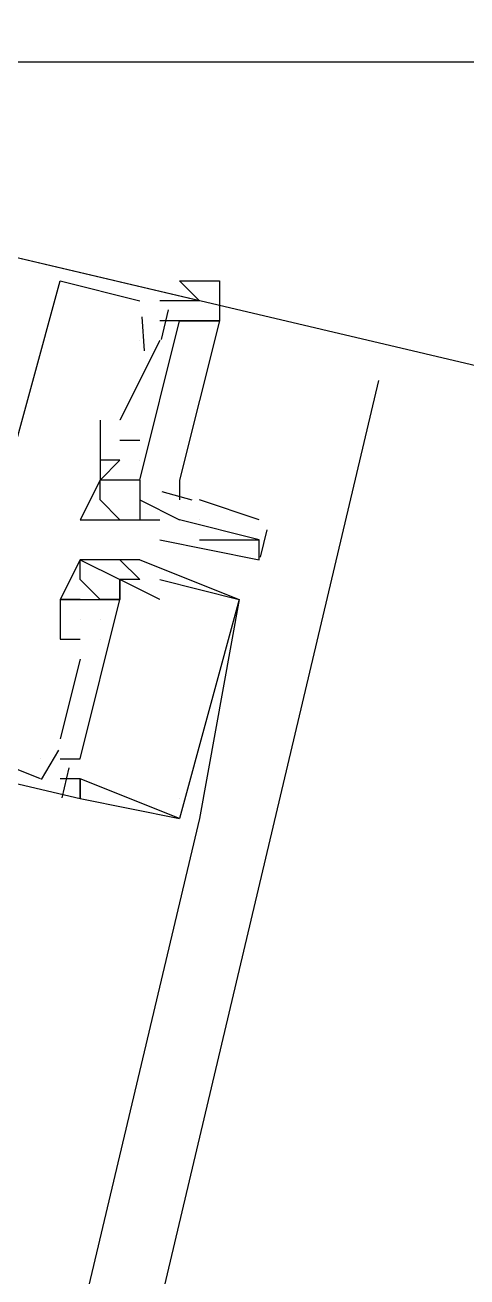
# Model space of a CAD drawing. Header units: feet. Extents: x -84 to 198, y -22 to 181.
# Drawn here: x 90.75 to 91.046, y 27.391 to 28.229 of the extents above; entities that cross this region are included whole.
import ezdxf

# ---------------------------------------------------------------- set-up
doc = ezdxf.new("R2010")
doc.units = ezdxf.units.FT
doc.layers.add('A-LINEA', color=7, linetype='CONTINUOUS')
doc.layers.add('A-MURO-CONCRETO', color=8, linetype='CONTINUOUS')

msp = doc.modelspace()

# ---------------------------------------------------------------- linework, layer by layer
at = {"layer": 'A-LINEA'}
for p, q in [((90.7733, 28.0578), (90.7733, 28.0578)), ((90.7733, 28.0578), (90.7733, 28.0578)), ((90.7733, 28.0578), (90.7733, 28.0578)), ((90.8267, 28.0444), (90.8267, 28.0444)), ((90.8267, 28.0444), (90.8267, 28.0444)), ((90.8267, 28.0444), (90.8267, 28.0444)), ((90.8457, 28.0384), (90.8409, 28.0184)), ((90.8457, 28.0384), (90.8409, 28.0184)), ((90.8457, 28.0384), (90.8409, 28.0184)), ((90.8533, 28.0444), (90.8533, 28.0444)), ((90.8533, 28.0444), (90.8533, 28.0444)), ((90.8533, 28.0444), (90.8533, 28.0444)), ((90.8533, 28.0444), (90.8533, 28.0444)), ((90.8533, 28.0444), (90.8533, 28.0444)), ((90.8533, 28.0444), (90.8533, 28.0444)), ((90.8667, 28.0444), (90.8667, 28.0444)), ((90.8667, 28.0444), (90.8667, 28.0444)), ((90.8667, 28.0444), (90.8667, 28.0444)), ((90.8279, 28.0336), (90.8295, 28.0109)), ((90.8279, 28.0336), (90.8295, 28.0109)), ((90.8279, 28.0336), (90.8295, 28.0109)), ((90.84, 28.0311), (90.84, 28.0311)), ((90.84, 28.0311), (90.84, 28.0311)), ((90.84, 28.0311), (90.84, 28.0311)), ((90.8533, 28.0311), (90.8533, 28.0311)), ((90.8533, 28.0311), (90.8533, 28.0311)), ((90.8533, 28.0311), (90.8533, 28.0311)), ((90.84, 28.0178), (90.8133, 27.9644)), ((90.84, 28.0178), (90.8133, 27.9644)), ((90.84, 28.0178), (90.8133, 27.9644)), ((90.8267, 28.0178), (90.8267, 28.0178)), ((90.8267, 28.0178), (90.8267, 28.0178)), ((90.8267, 28.0178), (90.8267, 28.0178)), ((90.84, 28.0178), (90.84, 28.0178)), ((90.84, 28.0178), (90.84, 28.0178)), ((90.84, 28.0178), (90.84, 28.0178)), ((87.8933, 14.9111), (90.9867, 27.9911)), ((90.8, 27.9644), (90.8, 27.9644)), ((90.8, 27.9644), (90.8, 27.9644)), ((90.8, 27.9644), (90.8, 27.9644)), ((90.8133, 27.9644), (90.8133, 27.9644)), ((90.8133, 27.9644), (90.8133, 27.9644)), ((90.8133, 27.9644), (90.8133, 27.9644)), ((90.8133, 27.9644), (90.8133, 27.9644)), ((90.8133, 27.9644), (90.8133, 27.9644)), ((90.8133, 27.9644), (90.8133, 27.9644)), ((90.8133, 27.9511), (90.8267, 27.9511)), ((90.8133, 27.9511), (90.8133, 27.9511)), ((90.8133, 27.9511), (90.8267, 27.9511)), ((90.8133, 27.9511), (90.8133, 27.9511)), ((90.8133, 27.9511), (90.8267, 27.9511)), ((90.8133, 27.9511), (90.8133, 27.9511)), ((90.8267, 27.9511), (90.8267, 27.9511)), ((90.8267, 27.9511), (90.8267, 27.9511)), ((90.8267, 27.9511), (90.8267, 27.9511)), ((90.8, 27.9378), (90.8, 27.9378)), ((90.8, 27.9378), (90.8, 27.9378)), ((90.8, 27.9378), (90.8, 27.9378)), ((90.8133, 27.9378), (90.8133, 27.9378)), ((90.8133, 27.9378), (90.8133, 27.9378)), ((90.8133, 27.9378), (90.8133, 27.9378)), ((90.8133, 27.9378), (90.8133, 27.9378)), ((90.8133, 27.9378), (90.8133, 27.9378)), ((90.8133, 27.9378), (90.8133, 27.9378)), ((90.8133, 27.9378), (90.8133, 27.9378)), ((90.8133, 27.9378), (90.8133, 27.9378)), ((90.8133, 27.9378), (90.8133, 27.9378)), ((90.8267, 27.9378), (90.8267, 27.9378)), ((90.8267, 27.9378), (90.8267, 27.9378)), ((90.8267, 27.9378), (90.8267, 27.9378)), ((90.8267, 27.9378), (90.8267, 27.9378)), ((90.8267, 27.9378), (90.8267, 27.9378)), ((90.8267, 27.9378), (90.8267, 27.9378)), ((90.8267, 27.9244), (90.8, 27.9244)), ((90.8, 27.9244), (90.8, 27.9244)), ((90.8, 27.9244), (90.8, 27.9244)), ((90.8, 27.9244), (90.8, 27.9244)), ((90.8, 27.9244), (90.8, 27.9244)), ((90.8, 27.9244), (90.8, 27.9244)), ((90.8, 27.9244), (90.8, 27.9244)), ((90.8133, 27.9244), (90.8133, 27.9244)), ((90.8267, 27.9244), (90.8267, 27.9244)), ((90.8267, 27.9244), (90.8267, 27.9244)), ((90.8267, 27.9244), (90.8267, 27.9244)), ((90.8267, 27.9244), (90.8267, 27.9244)), ((90.8267, 27.9244), (90.8267, 27.9244)), ((90.8, 27.9111), (90.8, 27.9111)), ((90.8267, 27.9111), (90.8267, 27.8978)), ((90.8267, 27.9111), (90.8267, 27.9111)), ((90.8267, 27.9111), (90.8267, 27.9111)), ((90.8415, 27.9167), (90.8614, 27.9111)), ((90.8415, 27.9167), (90.8614, 27.9111)), ((90.8415, 27.9167), (90.8614, 27.9111)), ((90.9067, 27.8978), (90.8667, 27.9111)), ((90.7867, 27.8978), (90.7867, 27.8978)), ((90.8, 27.8978), (90.8, 27.8978)), ((90.8133, 27.8978), (90.8133, 27.8978)), ((90.8133, 27.8978), (90.8133, 27.8978)), ((90.8267, 27.8978), (90.8267, 27.8978)), ((90.8267, 27.8978), (90.8267, 27.8978)), ((90.84, 27.8978), (90.84, 27.8978)), ((90.84, 27.8978), (90.84, 27.8978)), ((90.8533, 27.8978), (90.8533, 27.8978)), ((90.8533, 27.8978), (90.8533, 27.8978)), ((90.8667, 27.8978), (90.8667, 27.8978)), ((90.9117, 27.891), (90.9073, 27.8727)), ((90.84, 27.8844), (90.84, 27.8844)), ((90.8667, 27.8844), (90.9067, 27.8844)), ((90.9067, 27.8844), (90.9067, 27.8844)), ((90.7867, 27.8711), (90.7867, 27.8711)), ((90.7867, 27.8711), (90.7867, 27.8711)), ((90.7867, 27.8711), (90.7867, 27.8711)), ((90.7867, 27.8711), (90.7867, 27.8711)), ((90.7867, 27.8711), (90.7867, 27.8711)), ((90.7867, 27.8711), (90.7867, 27.8711)), ((90.8, 27.8711), (90.8, 27.8711)), ((90.8, 27.8711), (90.8, 27.8711)), ((90.8, 27.8711), (90.8, 27.8711)), ((90.8133, 27.8711), (90.8133, 27.8711)), ((90.8133, 27.8711), (90.8133, 27.8711)), ((90.8133, 27.8711), (90.8133, 27.8711)), ((90.8133, 27.8711), (90.8133, 27.8711)), ((90.8133, 27.8711), (90.8133, 27.8711)), ((90.8133, 27.8711), (90.8133, 27.8711)), ((90.8267, 27.8711), (90.8267, 27.8711)), ((90.8267, 27.8711), (90.8267, 27.8711)), ((90.8267, 27.8711), (90.8267, 27.8711)), ((90.8267, 27.8711), (90.8267, 27.8711)), ((90.8267, 27.8711), (90.8267, 27.8711)), ((90.8267, 27.8711), (90.8267, 27.8711)), ((90.8267, 27.8711), (90.8267, 27.8711)), ((90.8267, 27.8711), (90.8267, 27.8711)), ((90.8267, 27.8711), (90.8267, 27.8711)), ((90.9067, 27.8711), (90.9067, 27.8711)), ((90.7867, 27.8578), (90.7867, 27.8578)), ((90.7867, 27.8578), (90.7867, 27.8578)), ((90.7867, 27.8578), (90.7867, 27.8578)), ((90.8133, 27.8578), (90.8133, 27.8578)), ((90.8133, 27.8578), (90.8133, 27.8578)), ((90.8133, 27.8578), (90.8133, 27.8578)), ((90.8133, 27.8578), (90.8133, 27.8578)), ((90.8133, 27.8578), (90.8133, 27.8578)), ((90.8133, 27.8578), (90.8133, 27.8578)), ((90.8267, 27.8578), (90.8267, 27.8578)), ((90.8267, 27.8578), (90.8267, 27.8578)), ((90.8267, 27.8578), (90.8267, 27.8578)), ((90.8267, 27.8578), (90.8267, 27.8578)), ((90.8267, 27.8578), (90.8267, 27.8578)), ((90.8267, 27.8578), (90.8267, 27.8578)), ((90.84, 27.8578), (90.84, 27.8578)), ((90.84, 27.8578), (90.84, 27.8578)), ((90.84, 27.8578), (90.84, 27.8578)), ((90.7733, 27.8444), (90.7733, 27.8444)), ((90.7733, 27.8444), (90.7733, 27.8444)), ((90.7733, 27.8444), (90.7733, 27.8444)), ((90.7733, 27.8444), (90.7733, 27.8444)), ((90.7733, 27.8444), (90.7733, 27.8444)), ((90.7733, 27.8444), (90.7733, 27.8444)), ((90.7867, 27.8444), (90.7867, 27.8444)), ((90.7867, 27.8444), (90.7867, 27.8444)), ((90.7867, 27.8444), (90.7867, 27.8444)), ((90.7867, 27.8444), (90.7867, 27.8444)), ((90.7867, 27.8444), (90.7867, 27.8444)), ((90.7867, 27.8444), (90.7867, 27.8444)), ((90.8, 27.8444), (90.8, 27.8444)), ((90.8, 27.8444), (90.8, 27.8444)), ((90.8, 27.8444), (90.8, 27.8444)), ((90.8, 27.8444), (90.8, 27.8444)), ((90.8, 27.8444), (90.8, 27.8444)), ((90.8, 27.8444), (90.8, 27.8444)), ((90.8, 27.8444), (90.8, 27.8444)), ((90.8, 27.8444), (90.8, 27.8444)), ((90.8, 27.8444), (90.8, 27.8444)), ((90.8133, 27.8444), (90.8133, 27.8444)), ((90.8133, 27.8444), (90.8133, 27.8444)), ((90.8133, 27.8444), (90.8133, 27.8444)), ((90.8133, 27.8444), (90.8133, 27.8444)), ((90.8133, 27.8444), (90.8133, 27.8444)), ((90.8133, 27.8444), (90.8133, 27.8444)), ((90.8133, 27.8444), (90.8133, 27.8444)), ((90.8133, 27.8444), (90.8133, 27.8444)), ((90.8133, 27.8444), (90.8133, 27.8444)), ((90.84, 27.8444), (90.84, 27.8444)), ((90.84, 27.8444), (90.84, 27.8444)), ((90.84, 27.8444), (90.84, 27.8444)), ((90.8933, 27.8444), (90.8933, 27.8444)), ((90.8933, 27.8444), (90.8933, 27.8444)), ((90.8933, 27.8444), (90.8933, 27.8444)), ((90.8933, 27.8444), (90.8933, 27.8444)), ((90.8933, 27.8444), (90.8933, 27.8444)), ((90.8933, 27.8444), (90.8933, 27.8444)), ((90.7867, 27.8311), (90.7867, 27.8311)), ((90.7867, 27.8311), (90.7867, 27.8311)), ((90.7867, 27.8311), (90.7867, 27.8311)), ((90.7867, 27.8311), (90.7867, 27.8311)), ((90.7867, 27.8311), (90.7867, 27.8311)), ((90.7867, 27.8311), (90.7867, 27.8311)), ((90.8, 27.8311), (90.8, 27.8311)), ((90.8, 27.8311), (90.8, 27.8311)), ((90.8, 27.8311), (90.8, 27.8311)), ((90.8, 27.8311), (90.8, 27.8311)), ((90.8, 27.8311), (90.8, 27.8311)), ((90.8, 27.8311), (90.8, 27.8311)), ((90.7733, 27.8178), (90.7733, 27.8178)), ((90.7733, 27.8178), (90.7733, 27.8178)), ((90.7733, 27.8178), (90.7733, 27.8178)), ((90.7733, 27.8178), (90.7733, 27.8178)), ((90.7733, 27.8178), (90.7733, 27.8178)), ((90.7733, 27.8178), (90.7733, 27.8178)), ((90.7733, 27.8178), (90.7733, 27.8178)), ((90.7733, 27.8178), (90.7733, 27.8178)), ((90.7733, 27.8178), (90.7733, 27.8178)), ((90.7867, 27.8178), (90.7867, 27.8178)), ((90.7867, 27.8178), (90.7867, 27.8178)), ((90.7867, 27.8178), (90.7867, 27.8178)), ((90.7867, 27.8178), (90.7867, 27.8178)), ((90.7867, 27.8178), (90.7867, 27.8178)), ((90.7867, 27.8178), (90.7867, 27.8178)), ((90.7867, 27.8178), (90.7867, 27.8178)), ((90.7867, 27.8178), (90.7867, 27.8178)), ((90.7867, 27.8178), (90.7867, 27.8178)), ((90.7867, 27.8178), (90.7867, 27.8178)), ((90.7867, 27.8178), (90.7867, 27.8178)), ((90.7867, 27.8178), (90.7867, 27.8178)), ((90.7867, 27.8178), (90.7867, 27.8178)), ((90.7867, 27.8178), (90.7867, 27.8178)), ((90.7867, 27.8178), (90.7867, 27.8178)), ((90.8, 27.8178), (90.8, 27.8178)), ((90.8, 27.8178), (90.8, 27.8178)), ((90.8, 27.8178), (90.8, 27.8178)), ((90.8, 27.8178), (90.8, 27.8178)), ((90.8, 27.8178), (90.8, 27.8178)), ((90.8, 27.8178), (90.8, 27.8178)), ((90.7867, 27.8044), (90.7733, 27.7511)), ((90.7867, 27.8044), (90.7733, 27.7511)), ((90.7867, 27.8044), (90.7733, 27.7511)), ((90.7867, 27.8044), (90.7867, 27.8044)), ((90.7867, 27.8044), (90.7867, 27.8044)), ((90.7867, 27.8044), (90.7867, 27.8044)), ((90.7721, 27.7435), (90.7606, 27.724)), ((90.7721, 27.7435), (90.7606, 27.724)), ((90.7721, 27.7435), (90.7606, 27.724)), ((90.7733, 27.7511), (90.7733, 27.7511)), ((90.7733, 27.7511), (90.7733, 27.7511)), ((90.7733, 27.7511), (90.7733, 27.7511)), ((90.76, 27.7378), (90.76, 27.7378)), ((90.76, 27.7378), (90.76, 27.7378)), ((90.76, 27.7378), (90.76, 27.7378)), ((90.76, 27.7378), (90.76, 27.7378)), ((90.76, 27.7378), (90.76, 27.7378)), ((90.76, 27.7378), (90.76, 27.7378)), ((90.7733, 27.7378), (90.7733, 27.7378)), ((90.7733, 27.7378), (90.7733, 27.7378)), ((90.7733, 27.7378), (90.7733, 27.7378)), ((90.7867, 27.7378), (90.7867, 27.7378)), ((90.7867, 27.7378), (90.7867, 27.7378)), ((90.7867, 27.7378), (90.7867, 27.7378)), ((90.779, 27.7317), (90.7743, 27.7117)), ((90.779, 27.7317), (90.7743, 27.7117)), ((90.779, 27.7317), (90.7743, 27.7117)), ((90.76, 27.7244), (90.76, 27.7244)), ((90.76, 27.7244), (90.76, 27.7244)), ((90.76, 27.7244), (90.76, 27.7244)), ((90.7733, 27.7244), (90.7733, 27.7244)), ((90.7733, 27.7244), (90.7733, 27.7244)), ((90.7733, 27.7244), (90.7733, 27.7244)), ((90.7867, 27.7244), (90.7867, 27.7244)), ((90.7867, 27.7244), (90.7867, 27.7244)), ((90.7867, 27.7244), (90.7867, 27.7244)), ((90.7867, 27.7244), (90.7867, 27.7244)), ((90.7867, 27.7244), (90.7867, 27.7244)), ((90.7867, 27.7244), (90.7867, 27.7244)), ((90.7867, 27.7111), (90.7867, 27.7111)), ((90.7867, 27.7111), (90.7867, 27.7111)), ((90.7867, 27.7111), (90.7867, 27.7111)), ((90.7867, 27.7111), (90.7867, 27.7111)), ((90.7867, 27.7111), (90.7867, 27.7111)), ((90.7867, 27.7111), (90.7867, 27.7111)), ((90.8533, 27.7111), (90.8533, 27.7111)), ((90.8533, 27.7111), (90.8533, 27.7111)), ((90.8533, 27.7111), (90.8533, 27.7111)), ((90.8667, 27.6978), (89.04, 20.0178)), ((90.8533, 27.6978), (90.8533, 27.6978)), ((90.8533, 27.6978), (90.8533, 27.6978)), ((90.8533, 27.6978), (90.8533, 27.6978)), ((90.8533, 27.6978), (90.8533, 27.6978)), ((90.8533, 27.6978), (90.8533, 27.6978)), ((90.8533, 27.6978), (90.8533, 27.6978)), ((90.8667, 27.6978), (90.8667, 27.6978)), ((90.8667, 27.6978), (90.8667, 27.6978)), ((90.8667, 27.6978), (90.8667, 27.6978))]:
    msp.add_line(p, q, dxfattribs=at)
for points in [[(94.0133, 29.1911), (93.5867, 27.4044), (90.1867, 28.2044), (90.6, 29.9911), (94.0133, 29.1911)], [(90.8667, 28.0444), (90.1867, 28.2044), (90.1467, 28.0578), (90.1733, 28.0444), (90.1467, 27.9778)], [(90.8667, 28.0444), (90.1867, 28.2044), (90.1467, 28.0578), (90.1733, 28.0444), (90.1467, 27.9778)], [(90.8667, 28.0444), (90.1867, 28.2044), (90.1467, 28.0578), (90.1733, 28.0444), (90.1467, 27.9778)], [(90.7333, 27.9111), (90.7733, 28.0578), (90.8267, 28.0444)], [(90.7333, 27.9111), (90.7733, 28.0578), (90.8267, 28.0444)], [(90.7333, 27.9111), (90.7733, 28.0578), (90.8267, 28.0444)], [(90.8667, 28.0444), (90.8533, 28.0578), (90.88, 28.0578), (90.88, 28.0311), (90.8533, 28.0311), (90.84, 28.0311)], [(90.8667, 28.0444), (90.8533, 28.0444), (90.84, 28.0444)], [(90.1333, 28.0311), (90.1067, 27.8711), (90.7867, 27.7111), (90.7867, 27.7244), (90.7733, 27.7244)], [(90.1333, 28.0311), (90.1067, 27.8711), (90.7867, 27.7111), (90.7867, 27.7244), (90.7733, 27.7244)], [(90.1333, 28.0311), (90.1067, 27.8711), (90.7867, 27.7111), (90.7867, 27.7244), (90.7733, 27.7244)], [(90.8267, 27.9244), (90.8533, 28.0311), (90.88, 28.0311), (90.8533, 27.9244), (90.8533, 27.9111)], [(90.8267, 27.9244), (90.8533, 28.0311), (90.84, 28.0311)], [(90.8267, 27.9244), (90.8533, 28.0311), (90.88, 28.0311), (90.8533, 27.9244), (90.8533, 27.9111)], [(90.8267, 27.9244), (90.8533, 28.0311), (90.84, 28.0311)], [(90.8267, 27.9244), (90.8533, 28.0311), (90.88, 28.0311), (90.8533, 27.9244), (90.8533, 27.9111)], [(90.8267, 27.9244), (90.8533, 28.0311), (90.84, 28.0311)], [(90.8, 27.9644), (90.8, 27.9244), (90.8133, 27.9378), (90.8, 27.9378)], [(90.8, 27.9644), (90.8, 27.9244), (90.8133, 27.9378), (90.8, 27.9378)], [(90.8, 27.9644), (90.8, 27.9244), (90.8133, 27.9378), (90.8, 27.9378)], [(90.8133, 27.9244), (90.8, 27.9244), (90.8, 27.9244), (90.8, 27.9244), (90.8, 27.9244), (90.7867, 27.8978), (90.8, 27.8978), (90.8133, 27.8978), (90.8267, 27.8978), (90.84, 27.8978)], [(90.8133, 27.8978), (90.8, 27.9111), (90.8, 27.9244)], [(90.8267, 27.9244), (90.8267, 27.9244), (90.8267, 27.9244), (90.8267, 27.9111), (90.8267, 27.9111), (90.8533, 27.8978)], [(90.76, 27.7244), (90.6933, 27.7511), (90.7333, 27.8844), (90.72, 27.8978)], [(90.76, 27.7244), (90.6933, 27.7511), (90.7333, 27.8844), (90.72, 27.8978)], [(90.76, 27.7244), (90.6933, 27.7511), (90.7333, 27.8844), (90.72, 27.8978)], [(90.84, 27.8844), (90.9067, 27.8711), (90.9067, 27.8844), (90.9067, 27.8844), (90.8533, 27.8978), (90.8533, 27.8978), (90.8533, 27.8978)], [(90.8267, 27.8711), (90.8, 27.8711), (90.7867, 27.8711), (90.7733, 27.8444), (90.7867, 27.8444), (90.7867, 27.8444), (90.7867, 27.8444), (90.7867, 27.8444), (90.8, 27.8444), (90.8, 27.8444), (90.8133, 27.8444), (90.8133, 27.8578)], [(90.8267, 27.8711), (90.8, 27.8711), (90.7867, 27.8711), (90.7733, 27.8444), (90.7867, 27.8444), (90.7867, 27.8444), (90.7867, 27.8444), (90.7867, 27.8444), (90.8, 27.8444), (90.8, 27.8444), (90.8133, 27.8444), (90.8133, 27.8578)], [(90.8267, 27.8711), (90.8, 27.8711), (90.7867, 27.8711), (90.7733, 27.8444), (90.7867, 27.8444), (90.7867, 27.8444), (90.7867, 27.8444), (90.7867, 27.8444), (90.8, 27.8444), (90.8, 27.8444), (90.8133, 27.8444), (90.8133, 27.8578)], [(90.8, 27.8444), (90.7867, 27.8578), (90.7867, 27.8711), (90.8133, 27.8578), (90.8133, 27.8444)], [(90.8, 27.8444), (90.7867, 27.8578), (90.7867, 27.8711), (90.8133, 27.8578), (90.8133, 27.8444)], [(90.8, 27.8444), (90.7867, 27.8578), (90.7867, 27.8711), (90.8133, 27.8578), (90.8133, 27.8444)], [(90.8133, 27.8711), (90.8267, 27.8578), (90.8133, 27.8578)], [(90.8133, 27.8711), (90.8267, 27.8578), (90.8133, 27.8578)], [(90.8133, 27.8711), (90.8267, 27.8578), (90.8133, 27.8578)], [(90.8267, 27.8711), (90.8933, 27.8444), (90.8667, 27.6978), (90.8667, 27.6978)], [(90.8267, 27.8711), (90.8933, 27.8444), (90.8667, 27.6978), (90.8667, 27.6978)], [(90.8267, 27.8711), (90.8933, 27.8444), (90.8667, 27.6978), (90.8667, 27.6978)], [(90.84, 27.8444), (90.8133, 27.8578), (90.8133, 27.8578)], [(90.84, 27.8444), (90.8133, 27.8578), (90.8133, 27.8578)], [(90.84, 27.8444), (90.8133, 27.8578), (90.8133, 27.8578)], [(90.84, 27.8578), (90.84, 27.8578), (90.84, 27.8578), (90.84, 27.8578), (90.8933, 27.8444), (90.8933, 27.8444), (90.8533, 27.6978)], [(90.84, 27.8578), (90.84, 27.8578), (90.84, 27.8578), (90.84, 27.8578), (90.8933, 27.8444), (90.8933, 27.8444), (90.8533, 27.6978)], [(90.84, 27.8578), (90.84, 27.8578), (90.84, 27.8578), (90.84, 27.8578), (90.8933, 27.8444), (90.8933, 27.8444), (90.8533, 27.6978)], [(90.7733, 27.7378), (90.7867, 27.7378), (90.8133, 27.8444), (90.8, 27.8444)], [(90.7867, 27.8444), (90.7733, 27.8444), (90.7733, 27.8178), (90.7867, 27.8178)], [(90.7733, 27.7378), (90.7867, 27.7378), (90.8133, 27.8444), (90.8, 27.8444)], [(90.7867, 27.8444), (90.7733, 27.8444), (90.7733, 27.8178), (90.7867, 27.8178)], [(90.7733, 27.7378), (90.7867, 27.7378), (90.8133, 27.8444), (90.8, 27.8444)], [(90.7867, 27.8444), (90.7733, 27.8444), (90.7733, 27.8178), (90.7867, 27.8178)], [(90.8533, 27.6978), (90.7867, 27.7244), (90.7867, 27.7111), (90.8533, 27.6978)], [(90.8533, 27.6978), (90.7867, 27.7244), (90.7867, 27.7111), (90.8533, 27.6978)], [(90.8533, 27.6978), (90.7867, 27.7244), (90.7867, 27.7111), (90.8533, 27.6978)]]:
    msp.add_lwpolyline(points, dxfattribs=at)
at = {"layer": 'A-MURO-CONCRETO'}
for points in [[(90.4133, 29.1911), (90.1867, 28.2044), (93.7867, 28.2044), (90.4133, 29.1911)], [(90.1867, 28.2044), (93.7867, 28.2044), (93.5867, 27.4044), (90.1867, 28.2044), (90.1867, 28.2044)]]:
    msp.add_lwpolyline(points, dxfattribs=at)

doc.saveas('drawing.dxf')
